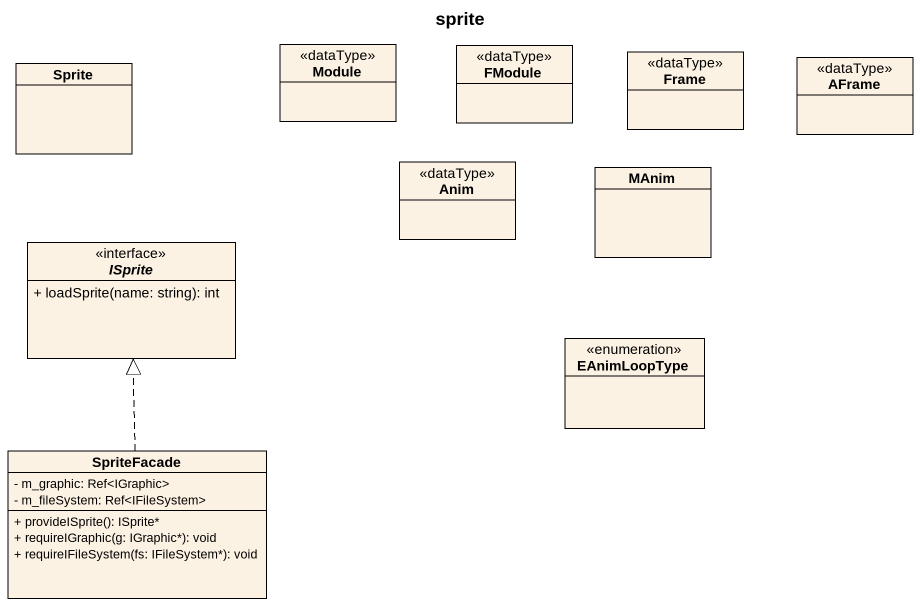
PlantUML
@startuml
title sprite
hide circle
hide empty members
skinparam classAttributeIconSize 0
class Sprite
class Module <<dataType>>
class FModule <<dataType>>
class "Frame" as Frame_ <<dataType>>
class AFrame <<dataType>>
class Anim <<dataType>>
class MAnim
interface ISprite <<interface>> {
  + loadSprite(name: string): int
}
enum EAnimLoopType
class SpriteFacade {
  - m_graphic: Ref<IGraphic>
  - m_fileSystem: Ref<IFileSystem>
  + provideISprite(): ISprite*
  + requireIGraphic(g: IGraphic*): void
  + requireIFileSystem(fs: IFileSystem*): void
}
SpriteFacade .up.|> ISprite
@enduml
